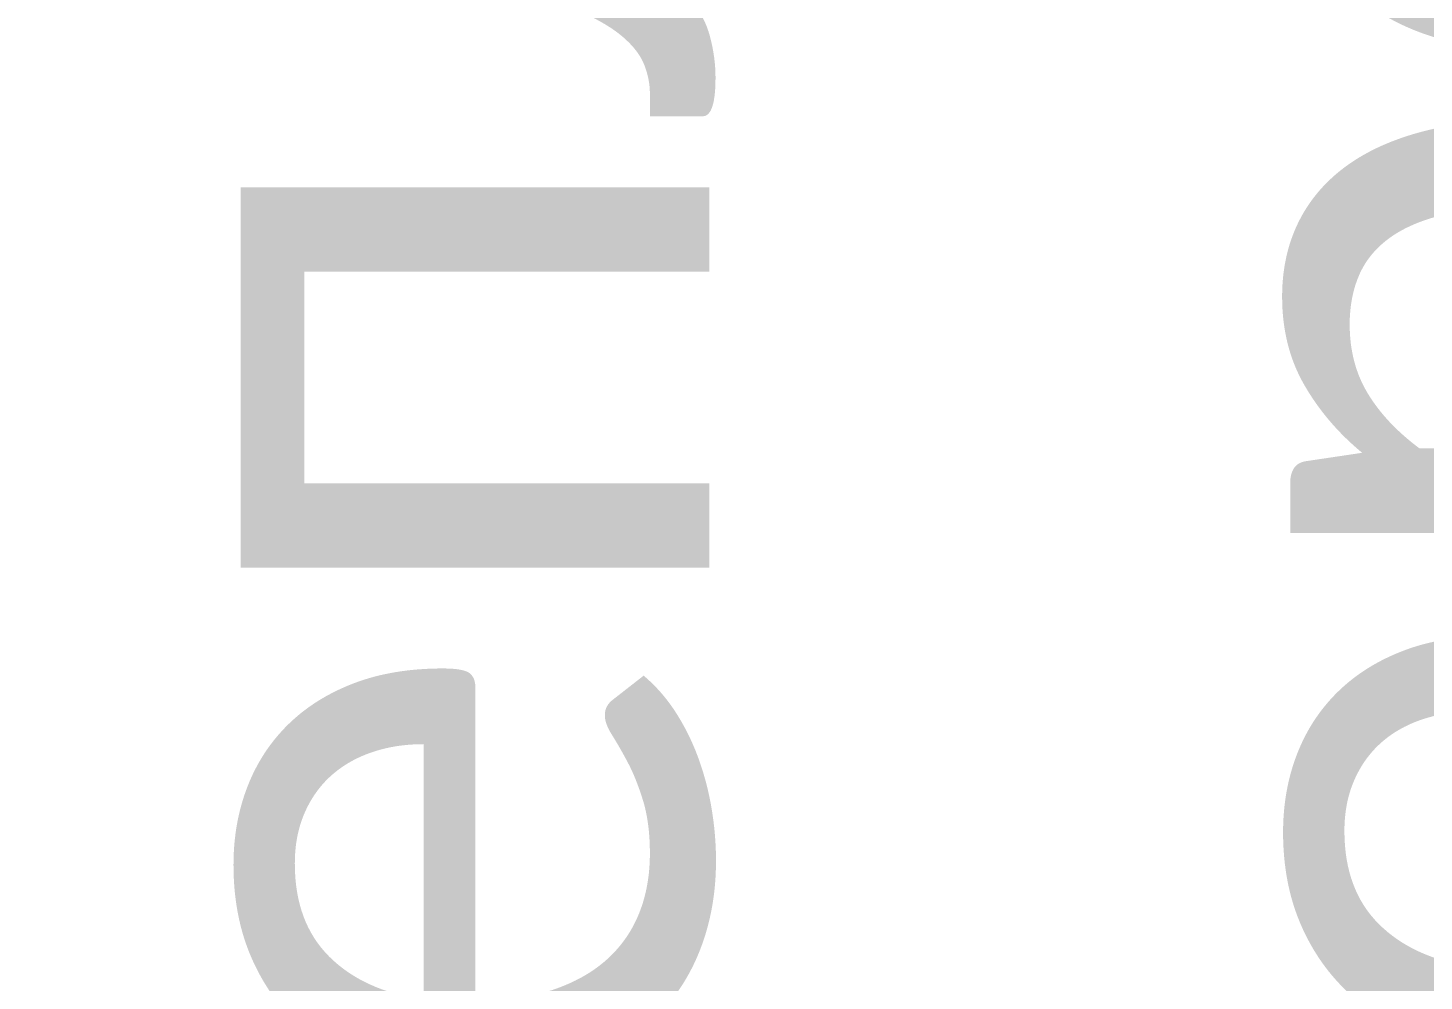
# Model space of a CAD drawing. Header units: millimetres. Extents: x 10729 to 16532, y -10545 to -10125.
# Drawn here: x 11920.36 to 11926.62, y -10283.81 to -10279.54 of the extents above; entities that cross this region are included whole.
import ezdxf

# ---------------------------------------------------------------- set-up
doc = ezdxf.new("R2010")
doc.units = ezdxf.units.MM
doc.styles.get("Standard").update_dxf_attribs({"font": 'arial.ttf'})

# ---------------------------------------------------------------- blocks, each defined once
blk = doc.blocks.new('*T10')
at = {"linetype": 'ByBlock', "lineweight": -2, "transparency": 16777216}
for p, q in [((0, 0), (0, 136.705)), ((0, 136.705), (152.6923, 136.705)), ((19.6923, 0), (19.6923, 136.705)), ((38.6923, 0), (38.6923, 136.705)), ((57.6923, 0), (57.6923, 136.705)), ((76.6923, 0), (76.6923, 136.705)), ((95.6923, 0), (95.6923, 136.705)), ((114.6923, 0), (114.6923, 136.705)), ((133.6923, 0), (133.6923, 136.705)), ((152.6923, 0), (152.6923, 136.705)), ((0, 0), (152.6923, 0))]:
    blk.add_line(p, q, dxfattribs=at)
at = {"color": 0, "transparency": 16777216, "char_height": 2.8222222, "width": 133.705, "attachment_point": 4, "rotation": 90}
for s, insert in [('{\\fCalibri|b0|i0|c0;Тепловой пункт  PK-1001. Запорный клапан SOV-401-A. Электропривод SOV-401-A. Готовность к работе/ Авария', (67.1923, 1.5)), ('{\\fCalibri|b0|i0|c0;Тепловой пункт  PK-1001. Запорный клапан SOV-401-A. Электропривод SOV-401-A. Закрыто', (86.1923, 1.5)), ('{\\fCalibri|b0|i0|c0;Тепловой пункт  PK-1001. Запорный клапан SOV-401-A. Электропривод SOV-401-A. Открыто', (105.1923, 1.5)), ('{\\fCalibri|b0|i0|c0;Тепловой пункт  PK-1001. Запорный клапан SOV-401-B. Электропривод SOV-401-B. Готовность к работе/ Авария', (124.1923, 1.5)), ('{\\fCalibri|b0|i0|c0;Тепловой пункт  PK-1001. Запорный клапан SOV-401-B. Электропривод SOV-401-B. Закрыто', (143.1923, 1.5)), ('{\\fCalibri|b0|i0|c0;Тепловой пункт  PK-1001. Циркуляционные насосы PV-0002A/B. Реле перепада давления PS-402. Сигнализация минимального перепада давления ', (9.8462, 1.5)), ('{\\fCalibri|b0|i0|c0;Тепловой пункт  PK-1001. Циркуляционный насос PV-0002-B. Шкаф силовой 3741-VA-V02. Авария/Неисправность', (29.1923, 1.5)), ('{\\fCalibri|b0|i0|c0;Тепловой пункт  PK-1001. Циркуляционный насос PV-0002-B. Шкаф силовой 3741-VA-V02. Включен', (48.1923, 1.5))]:
    blk.add_mtext(s, dxfattribs=dict(at, insert=insert))

msp = doc.modelspace()

# ---------------------------------------------------------------- block references
msp.add_blockref('*T10', (11917.2247, -10288.0858))

doc.saveas('drawing.dxf')
